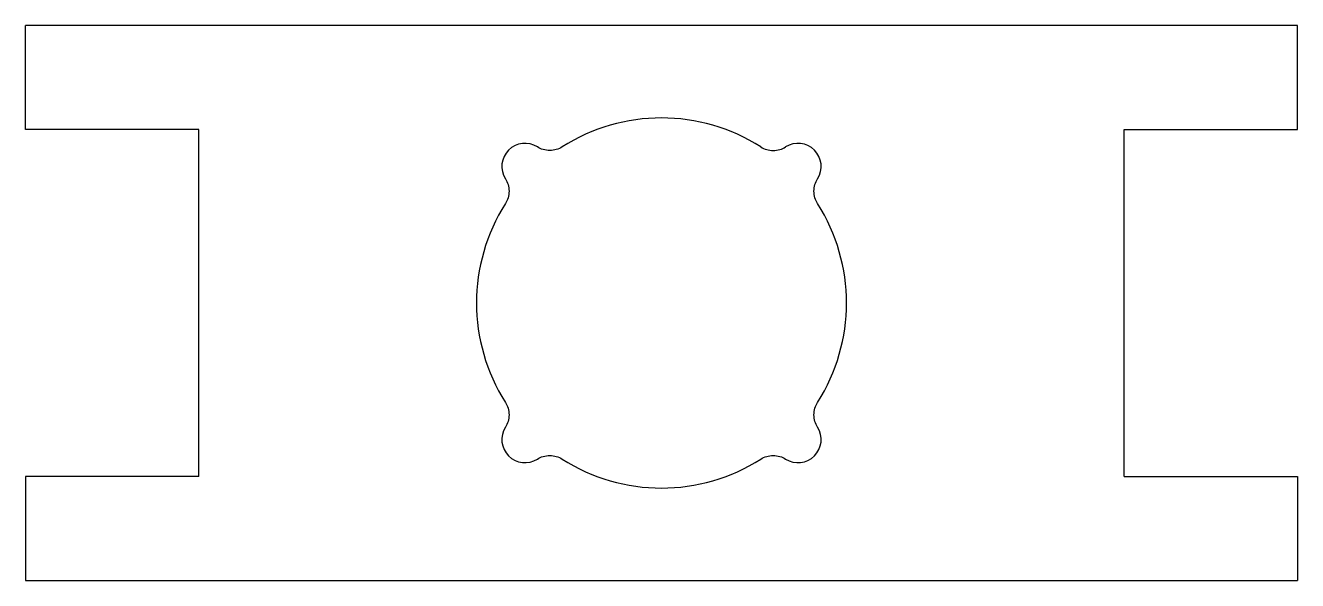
# Model space of a CAD drawing. Extents: x -138 to 138, y -60 to 60.
import ezdxf

# ---------------------------------------------------------------- set-up
doc = ezdxf.new("R2010")
doc.units = 0
doc.layers.add('Shape2DView', color=7, linetype='CONTINUOUS')

msp = doc.modelspace()

# ---------------------------------------------------------------- linework, layer by layer
at = {"layer": 'Shape2DView'}
for p, q in [((137.5, 60), (-137.5, 60)), ((-137.5, 37.5), (-137.5, 60)), ((137.5, 37.5), (137.5, 60)), ((-100, 37.5), (-137.5, 37.5)), ((-100, -37.5), (-100, 37.5)), ((100, -37.5), (100, 37.5)), ((100, 37.5), (137.5, 37.5)), ((-100, -37.5), (-137.5, -37.5)), ((-137.5, -37.5), (-137.5, -60)), ((100, -37.5), (137.5, -37.5)), ((137.5, -37.5), (137.5, -60)), ((-137.5, -60), (137.5, -60))]:
    msp.add_line(p, q, dxfattribs=at)
for centre, radius, start, end in [((0, 0), 40, 57.526, 122.474), ((-29.5217, 29.5217), 5, 57.5851, -147.585), ((29.5217, 29.5217), 5, -32.4149, 122.415), ((0, 0), 40, 147.526, -147.526), ((0, 0), 40, -32.474, 32.474), ((-29.5217, -29.5217), 5, 147.585, -57.5851), ((29.5217, -29.5217), 5, -122.415, 32.4149), ((0, 0), 40, -122.474, -57.526)]:
    msp.add_arc(centre, radius, start, end, dxfattribs=at)
for points in [[(-21.4767, 33.7454), (-22.2311, 33.2602), (-23.1886, 32.9603), (-24.1587, 32.9636), (-25.1287, 32.9593), (-26.0866, 33.2582), (-26.8415, 33.7427)], [(21.4767, 33.7454), (22.2311, 33.2602), (23.1886, 32.9603), (24.1587, 32.9636), (25.1287, 32.9593), (26.0866, 33.2582), (26.8415, 33.7427)], [(-33.7427, 26.8415), (-33.2582, 26.0866), (-32.9593, 25.1287), (-32.9636, 24.1587), (-32.9603, 23.1886), (-33.2602, 22.2311), (-33.7454, 21.4767)], [(33.7454, 21.4767), (33.2602, 22.2311), (32.9603, 23.1886), (32.9636, 24.1587), (32.9593, 25.1287), (33.2582, 26.0866), (33.7427, 26.8415)], [(-33.7454, -21.4767), (-33.2602, -22.2311), (-32.9603, -23.1886), (-32.9636, -24.1587), (-32.9593, -25.1287), (-33.2582, -26.0866), (-33.7427, -26.8415)], [(33.7427, -26.8415), (33.2582, -26.0866), (32.9593, -25.1287), (32.9636, -24.1587), (32.9603, -23.1886), (33.2602, -22.2311), (33.7454, -21.4767)], [(-26.8415, -33.7427), (-26.0866, -33.2582), (-25.1287, -32.9593), (-24.1587, -32.9636), (-23.1886, -32.9603), (-22.2311, -33.2602), (-21.4767, -33.7454)], [(21.4767, -33.7454), (22.2311, -33.2602), (23.1886, -32.9603), (24.1587, -32.9636), (25.1287, -32.9593), (26.0866, -33.2582), (26.8415, -33.7427)]]:
    msp.add_open_spline(points, degree=3, knots=[0, 0, 0, 0, 0.5, 0.5, 0.5, 1, 1, 1, 1], dxfattribs=at)

doc.saveas('drawing.dxf')
